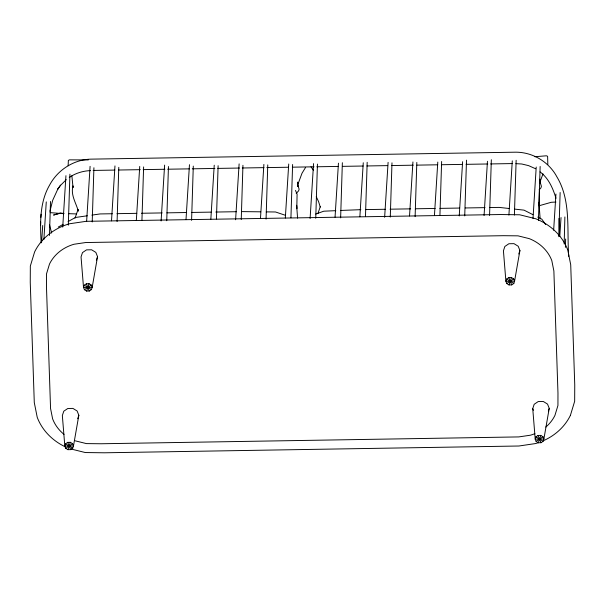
<?xml version="1.0" encoding="UTF-8"?>
<svg xmlns="http://www.w3.org/2000/svg" width="605" height="605" viewBox="0 0 605 605"><rect width="100%" height="100%" fill="white"/><g stroke="black" fill="none" stroke-linecap="round" stroke-linejoin="round"><path stroke-width="0.91" d="M564.163 243.966L564.889 216.945M565.403 247.385L565.63 238.998M49.466 235.481L50.51 201.48M558.77 236.676L560.139 192.503M68.312 225.189L69.93 174.172M92.217 221.967L93.919 167.751M117.09 221.543L118.792 167.335M141.941 220.205L143.619 166.927M166.746 220.734L168.455 166.519M191.588 220.326L193.29 166.118M216.446 218.987L218.118 165.709M241.244 219.517L242.945 165.301M266.064 219.108L267.765 164.893M290.937 217.77L292.616 164.492M315.742 218.292L317.443 164.084M340.63 217.868L342.362 162.722M365.473 216.529L367.174 162.314M390.278 217.066L391.987 162.851M415.113 216.65L416.822 162.435M439.926 215.35L441.635 161.497M464.731 215.902L466.5 160.159M489.566 215.478L491.336 159.743M514.401 215.07L516.141 160.28M538.442 220.326L540.152 166.473M68.138 165.778L68.357 160.408L69.424 159.856L88.292 159.932M41.155 242.832C40.134 223.487 39.454 202.562 49.542 185.198C57.815 169.612 74.407 159.077 92.202 159.123L514.25 152.21C531.757 151.605 548.712 161.429 556.918 176.894C571.264 200.679 566.741 230.082 568.73 256.369M40.558 225.045L40.701 221.937M40.913 217.346L41.057 214.23M62.723 227.109L65.937 175.677M86.636 221.279L90.092 166.345M111.509 220.855L114.965 165.921M136.329 220.447L139.732 166.451M161.104 220.976L164.62 165.112M186.007 219.638L189.463 164.704M210.835 219.229L214.23 165.225M235.602 219.759L239.119 163.887M260.483 218.42L263.886 164.416M285.326 218.012L288.729 164.008M310.1 218.534L313.556 163.6M335.049 217.18L338.445 163.176M359.862 216.771L363.265 162.768M384.636 217.301L388.1 162.367M409.532 215.962L412.935 161.958M434.45 215.395L437.786 162.087M459.233 215.94L462.621 161.701M484.068 215.524L487.456 161.278M508.903 215.115L512.291 160.869M533.005 218.473L536.219 167.04M43.878 239.527L46.267 201.911M553.651 230.24L555.942 194.046M41.586 242.295L42.721 225.506M559.776 236.313L561.039 217.55M97.549 256.656L92.187 287.315L91.438 289.591L89.313 291.02L86.636 291.065L84.428 289.704L83.52 287.458L81.047 256.928L82.484 252.603L86.515 249.873L91.612 249.789L95.824 252.383L97.549 256.656L96.399 260.12M78.839 415.272L73.485 445.93L72.729 448.199L70.611 449.636L67.934 449.674L65.726 448.313L64.818 446.067L62.345 415.544L63.775 411.211L67.813 408.488L72.91 408.405L77.122 410.992L78.839 415.272L77.697 418.736M519.922 250.53L514.568 281.181L513.811 283.458L511.694 284.894L509.017 284.932L506.801 283.571L505.901 281.325L503.428 250.803L504.857 246.469L508.896 243.739L513.993 243.656L518.205 246.25L519.922 250.53L518.78 253.994M549.234 408.352L543.88 439.011L543.124 441.287L541.006 442.716L538.329 442.762L536.113 441.4L535.213 439.154L532.74 408.625L534.17 404.299L538.208 401.569L543.305 401.486L547.517 404.08L549.234 408.352L548.38 410.954M49.928 211.342L52.688 200.315L57.861 189.002M570.386 415.423L574.667 401.281L574.75 384.939L570.719 264.786L567.77 249.994A58.118 51.554 2.7 0 0 535.675 218.745L519.695 214.783L500.607 214.533L86.099 221.324L69.469 223.774A58.118 51.546 2.7 0 0 34.621 251.907L30.333 266.041L30.25 282.391L34.281 402.544L37.23 417.329A58.118 51.546 2.7 0 0 65.037 446.709M84.276 285.182L83.52 287.458L92.187 287.315L91.287 285.068L89.071 283.707L86.394 283.753L84.276 285.182L91.438 289.591M86.636 291.065L89.071 283.707M65.574 443.798L64.818 446.067L73.485 445.93L72.577 443.677L70.369 442.315L67.692 442.361L65.574 443.798L72.729 448.199M67.934 449.674L70.369 442.315M506.65 279.056L505.901 281.325L514.568 281.181L513.66 278.935L511.452 277.574L508.775 277.619L506.65 279.056L513.811 283.458M509.017 284.932L511.452 277.574M535.962 436.878L535.213 439.154L543.88 439.011L542.972 436.765L540.764 435.403L538.087 435.449L535.962 436.878L543.124 441.287M538.329 442.762L540.764 435.403M75.028 218.163L78.045 209.451L78.355 211.001M317.927 213.512L320.34 206.539M542.995 173.869L540.046 181.818L540.114 183.602L539.925 179.193L540.046 181.818L541.399 186.287L540.946 187.89L539.115 189.894M305.533 167.494L302.008 173.249L297.751 184.722L297.819 186.506L297.63 182.105L297.751 184.722L299.104 189.199L298.651 190.802L296.216 193.471M60.576 185.145L57.475 189.554L60.205 185.697L66.278 179.662M69.25 177.462C75.459 173.196 82.976 170.89 90.493 170.61M84.428 289.704L91.287 285.068M65.726 448.313L72.577 443.677M506.801 283.571L513.66 278.935M536.113 441.4L542.972 436.765M58.277 227.064L63.177 224.326M68.078 221.589L75.421 217.482L87.294 215.781M315.719 214.064L323.773 211.198L335.798 210.669M539.456 205.647L551.261 202.297L555.942 202.032M91.862 215.123L100.082 213.936L112.311 213.739M534.926 156.718L546.391 155.795L547.616 156.294L547.827 164.583M340.426 210.464L360.837 209.67M76.593 213.928L68.38 213.671M93.125 170.436L114.837 170.081M118.618 170.02L140.33 169.665M143.166 169.619L164.878 169.264M167.714 169.218L189.425 168.863M192.261 168.818L214.919 168.447M217.755 168.402L239.467 168.046M242.302 167.993L264.014 167.638M266.85 167.593L288.562 167.237M292.344 167.177L314.055 166.821M316.891 166.776L338.603 166.42M342.385 166.36L363.159 166.02M366.933 165.959L387.707 165.619M391.48 165.551L413.2 165.195M416.974 165.135L437.748 164.794M441.521 164.734L462.296 164.394M466.069 164.333L487.789 163.978M490.617 163.932L512.337 163.577M117.015 213.663L136.775 213.338M141.479 213.262L162.185 212.922M166.889 212.847L186.65 212.521M191.354 212.446L211.115 212.121M215.819 212.045L236.517 211.705M365.541 209.595L385.302 209.27M390.013 209.194L410.712 208.854M415.416 208.778L435.177 208.453M439.88 208.377L459.641 208.052M465.29 207.961L485.044 207.636M489.755 207.56L499.163 207.402L509.289 208.521M242.166 211.614L260.702 211.818M266.26 211.879L275.532 211.984L285.469 215.327M63.752 213.406L60.054 213.194L53.542 215.055L60.311 213.134L63.994 213.671M515.906 163.645L521.805 164L528.573 165.626L535.614 168.75M50.147 212.642L63.57 213.678M514.817 209.126L524.028 210.139L532.914 214.646M75.179 440.818L86.409 443.601L101.065 443.76L518.75 436.916L530.434 435.199A40.837 36.224 2.7 0 0 534.88 433.656M71.095 449.023L85.305 452.548L104.393 452.79L518.901 446.006L535.531 443.556A58.118 51.546 2.7 0 0 538.231 442.716M537.754 217.104L541.793 219.154L545.642 224.516M540.061 171.903C548.614 178.21 552.985 188.374 555.965 198.259M311 166.806L313.488 170.383M295.482 190.409L297.093 194.22L296.79 208.702L296.632 205.269L297.584 218.148M508.775 277.619L511.694 284.894M538.087 435.449L541.006 442.716M86.394 283.753L89.313 291.02M67.692 442.361L70.611 449.636M532.74 408.625L533.428 410.334M316.271 196.693L318.601 201.669L320.257 207.069M78.234 210.88C75.92 202.652 70.475 194.863 72.993 185.901L73.069 187.452M49.565 224.962L51.637 233.046M71.866 175.783L73.016 187.338M540.159 218.927L538.926 202.357L539.085 205.791L539.388 191.316M558.975 218.435L559.572 236.215M570.379 415.416A58.118 51.546 2.7 0 1 543.517 440.652M64.032 434.375A40.837 36.224 2.7 0 1 52.62 418.857L50.555 408.466L46.456 286.346L46.487 273.959L49.497 264.03A40.837 36.224 2.7 0 1 73.992 244.254L85.676 242.537L503.368 235.693L518.016 235.844L529.246 238.635A40.837 36.224 2.7 0 1 551.805 260.596L553.877 270.987L557.969 393.106L557.939 405.494L554.929 415.423A40.837 36.224 2.7 0 1 545.816 427.047"/></g></svg>
